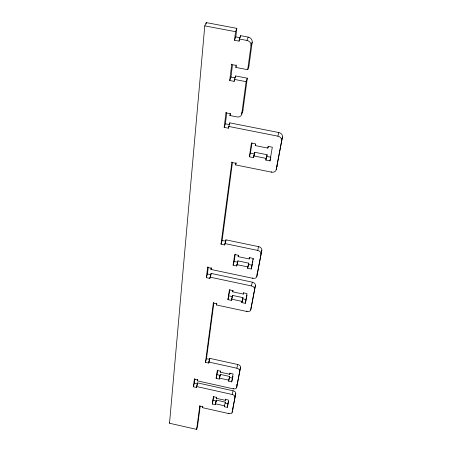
<?xml version="1.0" encoding="UTF-8"?>
<svg xmlns="http://www.w3.org/2000/svg" width="452" height="452" viewBox="0 0 452 452"><rect width="100%" height="100%" fill="white"/><g stroke="black" fill="none" stroke-linecap="round" stroke-linejoin="round"><path stroke-width="0.68" d="M200.219 406.003L197.597 425.812L196.637 429.4L169.517 423.241L204.767 25.877L206.259 22.6L236.82 28.357L235.797 36.923L234.498 40.268L239.085 41.138L239.323 40.505M206.135 23.933L206.259 22.6M197.309 384.285L196.411 387.471L193.371 386.793L194.411 378.714M209.994 277.929L209.852 278.398L206.327 277.647L207.688 266.934M228.514 127.752L228.356 128.204L224.158 127.368L226.04 112.424M234.362 80.716L234.13 81.366L229.718 80.518L231.78 64.099M234.498 40.268L235.515 31.68L236.82 28.357M193.371 386.793L194.405 383.155L194.902 378.991M206.327 277.647L207.462 273.946L208.276 267.121M224.158 127.368L225.407 123.82L226.729 112.785M229.718 80.518L230.995 77.06L232.418 65.15M196.411 387.471L197.552 382.884L233.057 390.788A3.119 1.893 14 0 1 235.769 393.342L232.096 412.484A3.062 1.802 14.1 0 1 228.791 413.586L202.547 407.681L202.79 406.337M213.395 302.586L205.462 362.351L208.621 363.052L209.773 358.357L237.718 364.504A3.243 2.04 14 0 1 240.526 367.222L236.616 387.59A3.175 1.944 14 0 1 233.181 388.81L197.236 380.816L197.479 379.397M209.852 278.398L211.129 273.426L252.323 282.161A3.616 2.537 13.9 0 1 255.408 285.421L250.741 309.874A3.537 2.407 13.9 0 1 246.865 311.496L216.531 304.976L216.824 303.326M231.904 161.985L221.011 244.165L224.7 244.933L225.989 239.848L258.617 246.656A3.774 2.768 13.8 0 1 261.827 250.165L256.809 276.483A3.689 2.622 13.9 0 1 252.741 278.296L210.954 269.448L211.253 267.691M228.356 128.204L229.802 122.859L278.856 132.543A4.294 3.582 13.8 0 1 282.438 136.916L276.217 169.669A4.181 3.367 13.8 0 1 271.533 172.15L235.594 164.918L235.967 162.805M234.13 81.366L234.373 79.399L235.622 75.942L247.3 78.196L242.899 110.548L241.73 114.09A4.384 3.695 20.4 0 1 237.012 116.938L229.921 115.537L230.3 113.26M239.085 41.138L239.345 39.008L240.622 35.657L248.193 37.087A4.678 4.221 25.9 0 1 252.199 42.194L248.922 66.252L247.736 69.698L235.848 67.416L236.255 64.958M197.371 384.053L197.552 382.884M210.982 274.613L211.129 273.426M229.65 124.085L229.802 122.859M235.486 77.049L235.622 75.942M240.47 36.855L240.622 35.657M196.637 429.4L199.824 405.67M205.462 362.351L206.479 358.679L213.869 302.834M221.011 244.165L222.124 240.458L232.464 162.308M241.73 114.09L246.114 81.671L247.3 78.196M247.736 69.698L251.001 45.573L252.199 42.194M209.57 359.6L209.773 358.357M225.87 240.713L225.989 239.848M228.514 401.721L228.17 403.709L225.181 403.043L225.333 402.139L216.361 400.127L215.293 404.681L212.299 404.009L213.389 396.703L216.418 397.381L216.276 398.302L225.362 400.336L225.661 399.11M229.503 377.443L232.61 378.132L231.712 381.833L228.593 381.138L229.667 376.471L220.35 374.409L219.248 379.064L216.141 378.375L217.322 370.499L220.469 371.194L220.316 372.188L229.752 374.273L230.057 373.041M246.08 300.213L245.3 303.337L241.826 302.591L242.978 297.642L232.599 295.422L231.413 300.365L227.944 299.619L229.413 289.851L232.921 290.596L232.729 291.834L243.261 294.077L243.577 292.828M252.035 265.883L251.244 269.008L247.611 268.245L248.798 263.183L237.95 260.9L236.729 265.951L233.108 265.188L234.707 254.521L238.379 255.29L238.17 256.64L249.176 258.951L249.498 257.702M270.443 159.07L269.957 160.906L265.832 160.076L267.115 154.731L254.798 152.273L253.476 157.601L249.363 156.776L251.419 143.041L255.595 143.872L255.323 145.612L267.85 148.109L268.347 146.29M212.299 404.009L213.836 396.376M216.141 378.375L217.791 370.098M227.944 299.619L229.904 289.608M233.108 265.188L234.142 261.459L235.243 254.126M249.363 156.776L250.442 153.143L251.99 142.86M215.293 404.681L216.361 400.127M219.248 379.064L220.35 374.409M231.413 300.365L232.599 295.422M236.729 265.951L237.95 260.9M253.476 157.601L254.798 152.273M228.023 404.32L227.288 407.376L224.288 406.704L224.441 405.8L215.429 403.777M225.362 400.336L225.514 399.415L228.548 400.093L227.288 407.376M228.593 381.138L229.667 376.471M229.752 374.273L229.915 373.284L233.074 373.979L231.712 381.833M241.826 302.591L242.978 297.642M243.261 294.077L243.47 292.845L246.99 293.597L245.3 303.337M247.611 268.245L248.798 263.183M249.176 258.951L249.402 257.606L253.086 258.374L251.244 269.008M265.832 160.076L267.115 154.731M267.85 148.109L268.143 146.369L272.33 147.205L269.957 160.906M232.723 377.476L232.949 376.166M246.351 298.936L246.577 297.636M246.798 296.337L247.024 295.037M252.425 263.928L252.193 265.256L248.577 264.493M252.651 262.601L252.883 261.273M253.114 259.94L253.346 258.612M232.096 412.484L235.769 393.342M236.616 387.59L240.526 367.222M250.741 309.874L255.408 285.421M256.809 276.483L261.827 250.165M276.217 169.669L282.438 136.916M228.791 413.586L228.904 413.128M233.181 388.81L233.288 388.347M234.904 397.025A3.136 1.887 14 0 0 232.175 394.477L233.057 390.788M239.645 370.939A3.254 2.034 14 0 0 236.825 368.222L237.718 364.504M224.288 406.704L225.333 402.139M246.865 311.496L246.978 311.027M252.741 278.296L252.86 277.822M254.499 289.184A3.633 2.537 13.9 0 0 251.391 285.918L252.323 282.161M260.906 253.922A3.791 2.768 13.9 0 0 257.68 250.408L258.617 246.656M216.276 398.302L216.587 397.082M220.316 372.188L220.632 370.956M271.533 172.15L271.652 171.687M281.506 140.561A4.317 3.588 13.8 0 0 277.901 136.171L278.856 132.543M202.547 407.681L202.728 407.003M232.729 291.834L233.062 290.585M208.621 363.052L209.508 359.832M238.17 256.64L238.509 255.397M197.236 380.816L197.62 379.443M216.531 304.976L216.728 304.275M255.323 145.612L255.679 144.408M224.7 244.933L224.842 244.47M225.045 243.775L225.322 242.843M225.39 242.611L225.797 241.227L222.124 240.458M169.517 423.241L169.715 422.575M210.061 277.697L210.412 276.539M210.621 275.844L210.83 275.155M210.954 269.448L211.31 268.29M235.594 164.918L235.741 164.46M235.808 164.234L236.17 163.093M228.667 127.306L228.972 126.419M229.921 115.537L230.305 114.429M234.678 79.851L234.837 79.416M251.001 45.573A4.706 4.232 25.6 0 0 246.967 40.448L248.193 37.087M235.848 67.416L236.164 66.551M204.767 25.877L235.515 31.68M235.797 36.923L240.357 37.782M239.345 39.008L246.967 40.448M248.188 66.111L248.922 66.252M231.616 64.529L236.097 65.387M230.995 77.06L235.379 77.908M234.373 79.399L246.114 81.671M225.881 112.864L230.147 113.701M225.407 123.82L229.322 124.588M228.576 126.413L277.901 136.171M250.442 153.143L254.532 153.962M266.827 156.42L270.934 157.239M253.736 155.906L266.121 158.386M231.757 162.443L235.82 163.257M224.887 243.555L257.68 250.408M234.142 261.459L237.746 262.216M236.933 264.635L247.832 266.929M207.541 267.398L211.112 268.155M207.462 273.946L210.751 274.647M210.01 277.132L251.391 285.918M228.961 295.89L232.413 296.631M242.775 298.845L246.238 299.586M231.599 299.156L242.029 301.388M213.259 303.055L216.689 303.789M206.479 358.679L209.632 359.368M208.762 362.035L236.825 368.222M217.101 374.697L220.197 375.386M219.401 378.092L228.757 380.166M194.275 379.171L197.355 379.855M194.405 383.155L197.434 383.827M196.53 386.528L232.175 394.477M213.237 400.365L216.22 401.031M199.699 406.122L202.665 406.794M242.899 110.548A4.362 3.689 20.5 0 1 241.944 112.407M257.719 272.72A3.672 2.622 13.9 0 1 256.883 274.008M277.149 165.98A4.158 3.362 13.8 0 1 276.415 167.409M251.645 306.117A3.52 2.407 13.9 0 1 251.063 307.117M237.486 383.895A3.164 1.944 14 0 1 236.582 384.946M232.955 408.817A3.051 1.808 14 0 1 232.627 409.427"/></g></svg>
